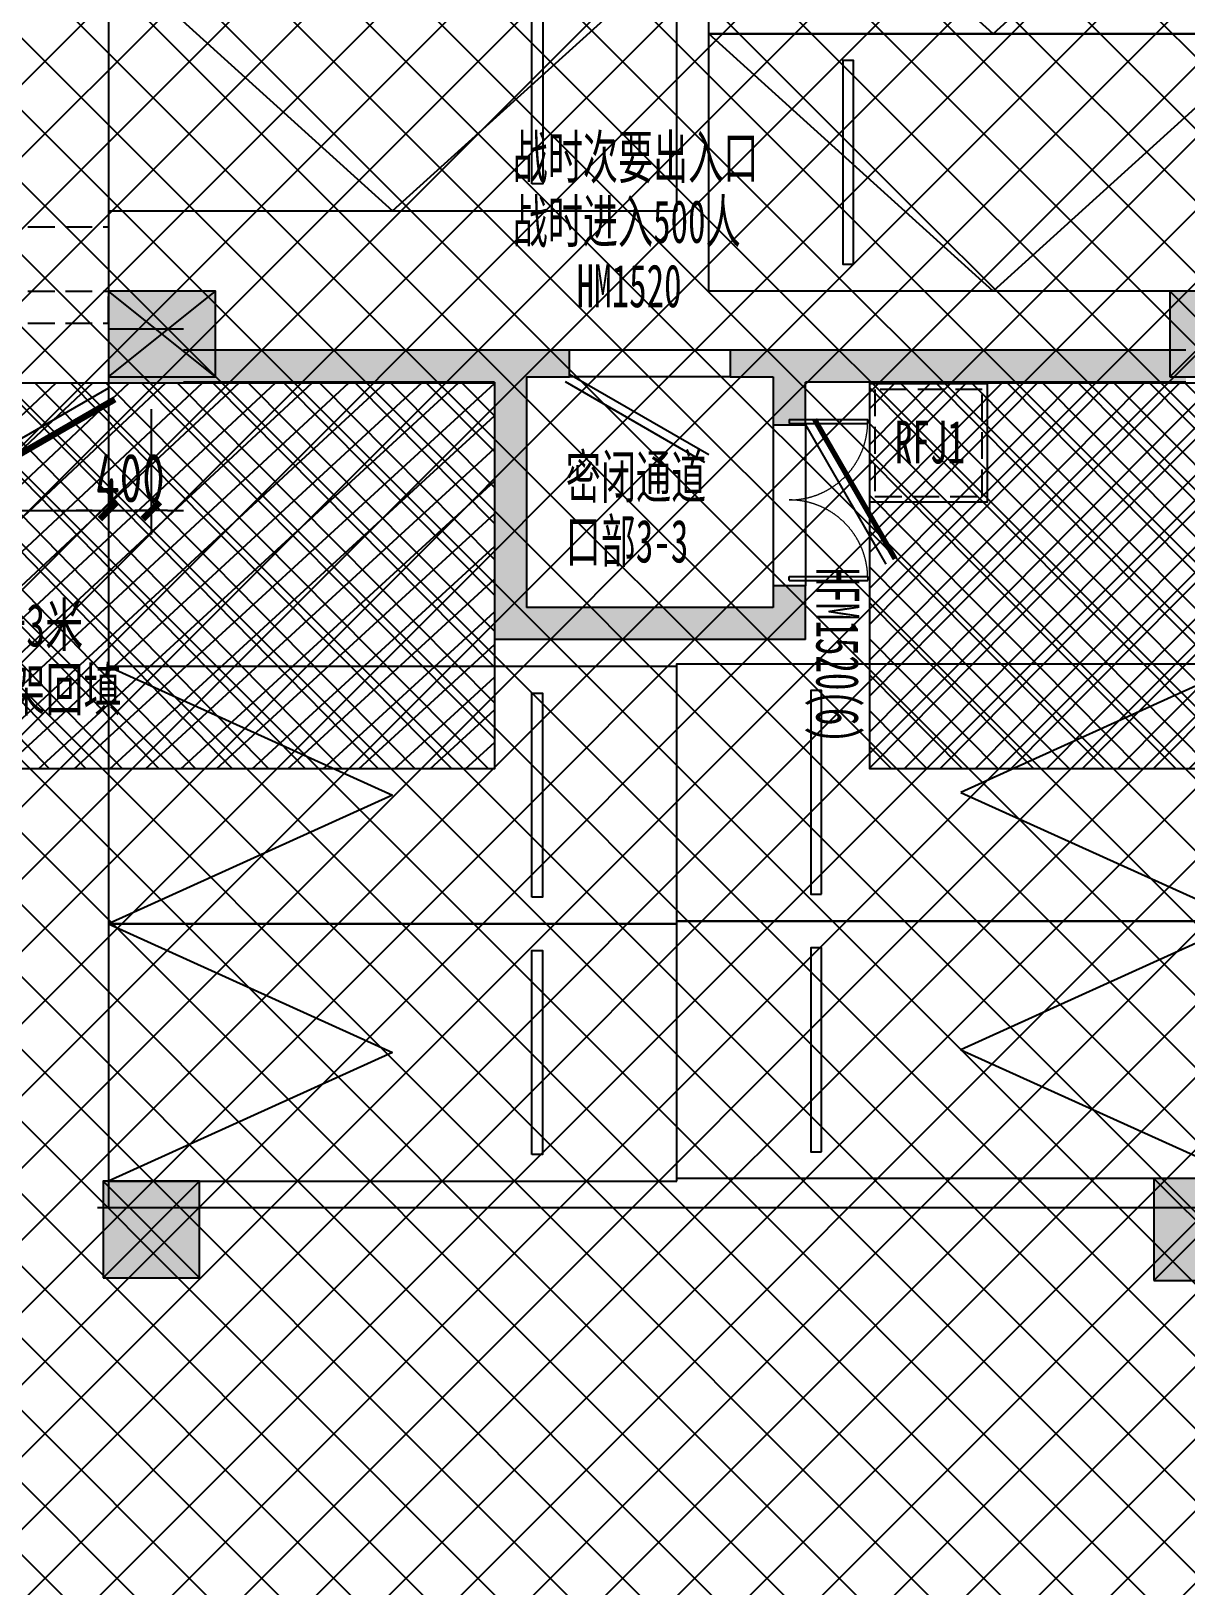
# Model space of a CAD drawing. Header units: millimetres. Extents: x 12325263 to 13848842, y -1463133 to 573208.
# Drawn here: x 12526656 to 12537426, y -1108011 to -1093512 of the extents above; entities that cross this region are included whole.
import ezdxf
from ezdxf.xclip import XClip

# ---------------------------------------------------------------- set-up
doc = ezdxf.new("R2010")
doc.units = ezdxf.units.MM
doc.header["$LTSCALE"] = 1000
doc.header["$XCLIPFRAME"] = 0
doc.linetypes.add('DASH', pattern=[0.35, 0.25, -0.1])
for name, color, linetype in [('-2F平面$0$PARTS-CAR公寓', 240, 'Continuous'), ('-2F平面$0$WALL-SHATCH', 8, 'Continuous'), ('-3F平面$0$PARTS-CAR商业', 160, 'Continuous'), ('A-WALL-PATT', 8, 'Continuous'), ('DIM-PUB-4', 3, 'Continuous'), ('DRWD-DOOR', 2, 'Continuous'), ('DRWD-WINDOW', 2, 'Continuous'), ('PUB_HATCH', 8, 'Continuous'), ('ROAD-LINE', 20, 'Continuous'), ('WALL', 5, 'Continuous'), ('人防墙', 6, 'Continuous'), ('人防平时标注', 42, 'Continuous'), ('人防门', 60, 'Continuous'), ('人防门编号', 73, 'Continuous'), ('人防集水井', 62, 'Continuous'), ('地下室柱网$0$0q-柱0', 8, 'Continuous'), ('地下室柱网$0$0q-柱填充', 8, 'Continuous')]:
    doc.layers.add(name, color=color, linetype=linetype)
doc.layers.add('人防口部编号', color=2, linetype='Continuous', lineweight=15)
doc.layers.add('人防文字', color=3, linetype='Continuous', lineweight=15)
doc.layers.add('地下室柱网$0$9', color=8, linetype='Continuous', plot=False)
doc.styles.add('YQ_DIM', font='SUPEROS.SHX', dxfattribs={"width": 0.8, "bigfont": 'HZDX.SHX'})
doc.styles.add('标注宋体', font='', dxfattribs={"width": 0.6})
doc.styles.get('标注宋体').set_extended_font_data('NSimSun')
doc.dimstyles.new('yq150', dxfattribs={"dimscale": 150, "dimtxt": 3, "dimasz": 1, "dimexe": 1.5, "dimexo": 2, "dimgap": 0.5, "dimtad": 1, "dimdec": 0, "dimdsep": 46, "dimtxsty": 'YQ_DIM', "dimblk": 'adgshgYQTICK', "dimcen": 0, "dimclrd": 256, "dimclre": 256, "dimclrt": 7, "dimadec": 1, "dimazin": 2, "dimtfac": 1, "dimtdec": 0, "dimtix": 1, "dimtmove": 2, "dimatfit": 2, "dimfxl": 1, "dimtolj": 1, "dimtzin": 0, "dimarcsym": 0})

# ---------------------------------------------------------------- blocks, each defined once
blk = doc.blocks.new('asdgafgfasdfagfagasdgagadfgsdhgdRFJ1')
at = {"layer": '人防集水井'}
blk.add_lwpolyline([(-50, -1050.00000025006), (1049.999999761581, -1049.999999987893), (1049.999999761581, 49.99999974993989), (-50, 50.00000001210719)], close=True, dxfattribs=at)
at = {"layer": '人防集水井', "linetype": 'DASH'}
blk.add_lwpolyline([(0, -1000.000000238419), (999.9999997615814, -1000), (999.9999997615814, -2.384185791015625e-07), (0, 0)], close=True, dxfattribs=at)
at = {"layer": '人防集水井', "style": '标注宋体', "width": 0.6}
blk.add_text('RFJ1', height=400, dxfattribs=at).set_placement((185.9445598525926, -691.3971052645938))
blk = doc.blocks.new('asdgafgfasdfagfagasdgagadfgsdhgd$DorLib2D$00000193')
at = {"color": 0}
blk.add_line((-0.4999999999943885, 0.09999999999833165), (0.3660254037900739, 0.5999999999983903), dxfattribs=at)
at = {"color": 0, "const_width": 0.03333333333333333}
blk.add_lwpolyline([(-0.53333333332764, 0.1577350269172744), (0.3326920704568348, 0.6577350269173916)], dxfattribs=at)
blk = doc.blocks.new('asdgafgfasdfagfagasdgagadfgsdhgd$DorLib2D$00000211')
at = {"color": 0}
for p, q in [((-0.4999999999998872, 0.04999999999998384), (-0.0669872981076951, 0.299999999999979)), ((0.5000000000001146, 0.05000000000001181), (0.06698729810792248, 0.3000000000000083))]:
    blk.add_line(p, q, dxfattribs=at)
at = {"color": 0, "const_width": 0.01}
for points in [[(-0.509999999999887, 0.06732050807566958), (-0.07698729810769844, 0.31732050807565)], [(0.5100000000001126, 0.06732050807569756), (0.07698729810792404, 0.3173205080756794)]]:
    blk.add_lwpolyline(points, dxfattribs=at)
blk = doc.blocks.new('asdgafgfasdfagfagasdgagadfgsdhgd$DorLib2D$00000182')
at = {"color": 0}
for p, q in [((-0.5266666666713373, 0.1128546881980927), (0.3393587371131073, 0.6128546881980945)), ((-0.5000000000047109, 0.06666666666294674), (0.3660254037797355, 0.5666666666629521))]:
    blk.add_line(p, q, dxfattribs=at)
blk = doc.blocks.new('asdgafgf20230228-rf2')
at = {"layer": 'PUB_HATCH'}
for points in [[(-43520.03844576312, 22695.22346408001), (-44219.97547508852, 22695.22410301018), (-44219.97593150828, 22195.22410301038), (-43520.03890218287, 22195.22346408022)], [(-40486.64211575862, 22316.67843552748), (-40519.97442824704, 22500.01148517437), (-43520.03899632705, 22500.00305264916), (-43520.03815309268, 22200.00305265034), (-40619.97605552585, 22200.01120409048)], [(-40319.97557850384, 22250.01261731878), (-39919.97313453363, 22250.01488164162), (-39919.97454972676, 22500.01488163757), (-40519.97471324617, 22500.01148517316), (-40486.64202075891, 22316.67843552788)], [(-37919.973007812, 22500.0262031914), (-38419.97454975068, 22500.02337279637), (-38419.97313455755, 22250.02337280042), (-38019.97387267755, 22250.02563710527), (-37886.64001550501, 22316.6922694575)], [(-34170.49115317719, 22381.73658857446), (-34171.29119673317, 22500.0030527487), (-37919.97182417234, 22500.0262031911), (-37886.64041005157, 22316.69226945761), (-37719.97434966515, 22200.02496807614), (-34171.2930494204, 22200.00305275441)], [(-40486.64211575862, 22316.67843552748), (-40619.97605552585, 22200.01120409048), (-40619.99895101612, 19800.03878423673), (-40319.99608905028, 20100.0370010087), (-40319.97557850384, 22250.01261731878)], [(-38019.97387267755, 22250.02563710527), (-38019.97813872411, 21802.84613238498), (-37719.97813873772, 21802.84327041581), (-37719.97434966515, 22200.02496807614), (-37886.64001550501, 22316.6922694575)], [(-37719.99724545117, 19800.02154646873), (-37719.99244858358, 20302.84327048398), (-38019.99244856997, 20302.84613245315), (-38019.99438347863, 20100.02332967336)], [(-37719.99724545117, 19800.02154646873), (-38019.99438347863, 20100.02332967336), (-40319.99608905028, 20100.0370010087), (-40619.99895101612, 19800.03878423673)]]:
    blk.add_hatch(color=256, dxfattribs=at).paths.add_polyline_path(points)
at = {"layer": '人防平时标注'}
h = blk.add_hatch(dxfattribs=at)
h.set_pattern_fill('ANSI37', color=8, scale=150, angle=-90.00006969736978)
h.set_pattern_definition([(314.9999303026302, (-712122175.0806754, -2542189500.976933), (168.3800070952938, 168.3795974445502), []), (44.99993030263023, (-712122175.0806754, -2542189500.976933), (-168.3795974445502, 168.3800070952938), [])])
h.paths.add_polyline_path([(-40620.0536038857, 22195.20955102006), (-40620.05822872929, 18595.20955118909), (-53820.04397323541, 18595.23209500453), (-53820.03934838809, 22195.22560843686)])
h = blk.add_hatch(dxfattribs=at)
h.set_pattern_fill('ANSI37', color=8, scale=150, angle=-90.00006969736978)
h.set_pattern_definition([(314.9999303026302, (-712105475.0785111, -2542189500.99668), (168.3800070952938, 168.3795974445502), []), (44.99993030263023, (-712105475.0785111, -2542189500.99668), (-168.3795974445502, 168.3800070952938), [])])
h.paths.add_polyline_path([(-23920.05143939145, 22195.18980543269), (-23920.05606423505, 18595.18980560079), (-37120.04180874489, 18595.21234941692), (-37120.03718389384, 22195.20586284902)])
at = {"layer": '人防墙'}
for p, q in [((-44219.97547508852, 22695.22410301018), (-44219.97593150828, 22195.22410301038)), ((-43520.03844576312, 22695.22346408001), (-44219.97547508852, 22695.22410301018)), ((-40519.97442824704, 22500.01148517437), (-43520.03899632705, 22500.00305264916)), ((-39919.97454972676, 22500.01488163757), (-40519.97471324617, 22500.01148517316)), ((-39919.97313453363, 22250.01488164162), (-39919.97454972676, 22500.01488163757)), ((-37919.973007812, 22500.0262031914), (-38419.97454975068, 22500.02337279637)), ((-38419.97454975068, 22500.02337279637), (-38419.97313455755, 22250.02337280042)), ((-34171.29119673317, 22500.0030527487), (-37919.97182417234, 22500.0262031911)), ((-44219.97593150828, 22195.22410301038), (-43520.03890218287, 22195.22346408022)), ((-40619.97605552585, 22200.01120409048), (-43520.03815309268, 22200.00305265034)), ((-40619.97605552585, 22200.01120409048), (-40619.99895101612, 19800.03878423673)), ((-40319.97557850384, 22250.01261731878), (-40319.99608905028, 20100.0370010087)), ((-40319.97557850384, 22250.01261731878), (-39919.97313453363, 22250.01488164162)), ((-38419.97313455755, 22250.02337280042), (-38019.97387267755, 22250.02563710527)), ((-38019.97387267755, 22250.02563710527), (-38019.97813872411, 21802.84613238498)), ((-37719.97813873772, 21802.84327041581), (-37719.97434966515, 22200.02496807614)), ((-34171.2930494204, 22200.00305275441), (-37719.97434966515, 22200.02496807614)), ((-38019.97813872411, 21802.84613238498), (-37719.97813873772, 21802.84327041581)), ((-38019.99244856997, 20302.84613245315), (-38019.99438347863, 20100.02332967336)), ((-37719.99244858358, 20302.84327048398), (-38019.99244856997, 20302.84613245315)), ((-37719.99724545117, 19800.02154646873), (-37719.99244858358, 20302.84327048398)), ((-38019.99438347863, 20100.02332967336), (-40319.99608905028, 20100.0370010087)), ((-37719.99724545117, 19800.02154646873), (-40619.99895101612, 19800.03878423673))]:
    blk.add_line(p, q, dxfattribs=at)
at = {"layer": '人防平时标注', "elevation": 2.982798457690922e-07}
for points in [[(-40620.0536038857, 22195.20955102006), (-40620.05822872929, 18595.20955118909), (-53820.04397323541, 18595.23209500453), (-53820.03934838809, 22195.22560843686)], [(-23920.05143939145, 22195.18980543269), (-23920.05606423505, 18595.18980560079), (-37120.04180874489, 18595.21234941692), (-37120.03718389384, 22195.20586284902)]]:
    blk.add_lwpolyline(points, close=True, dxfattribs=at)
at = {"layer": '人防门'}
for p, q in [((-38419.97454975074, 22500.0233727964, -0.0024579011376011), (-39919.9745497267, 22500.01488163761, -0.0024579011376011)), ((-38419.9731345576, 22250.02337280041, -0.0024579011376011), (-39919.97313453356, 22250.01488164161, -0.0024579011376011)), ((-38019.9781387241, 21802.84613238494, 6.157800573167071e-07), (-38019.99244856997, 20302.8461324532, 6.157800573167071e-07)), ((-37719.97813873775, 21802.84327041577, 6.157800573167071e-07), (-37719.99244858362, 20302.84327048403, 6.157800573167071e-07))]:
    blk.add_line(p, q, dxfattribs=at)
at = {"layer": '人防门', "ltscale": 1000}
for name, p, xscale, yscale, zscale, rotation in [('asdgafgfasdfagfagasdgagadfgsdhgd$DorLib2D$00000182', (-39169.97384214215, 22375.01912721901), -1500, 1500, 250, 180.0003243383749), ('asdgafgfasdfagfagasdgagadfgsdhgd$DorLib2D$00000211', (-47219.97570329719, 22445.22684152881), 6000, -6000, 500, 359.9999476981488), ('asdgafgfasdfagfagasdgagadfgsdhgd$DorLib2D$00000193', (-37869.98529365386, 21052.84470143449), 1500, 1500, 300, 269.999453404151)]:
    blk.add_blockref(name, p, dxfattribs=dict(at, xscale=xscale, yscale=yscale, zscale=zscale, rotation=rotation))
at = {"layer": '人防集水井', "extrusion": (0.01632780743009633, -0.05168284354587326, 0.9985300628361364), "rotation": 342.4912840427771}
blk.add_blockref('asdgafgfasdfagfagasdgagadfgsdhgdRFJ1', (-28681.1394136893, 32222.35044891962, -1799.666974018234), dxfattribs=at)
at = {"layer": '人防口部编号', "style": '标注宋体', "width": 0.6}
blk.add_text('口部3-3', height=400.0000000000007, rotation=359.999920105463, dxfattribs=at).set_placement((-39955.77245862968, 20519.37473896705, 2.982798457690922e-07))
at = {"layer": '人防平时标注', "style": '标注宋体', "width": 0.65}
for s, p in [('该区域结构降板100，净高不小于3米', (-50127.13345807232, 19736.18809114001, 2.982798457690922e-07)), ('待人防门安装并打开后用预制钢架回填', (-50127.13418785296, 19136.188091469, 2.982798457690922e-07))]:
    blk.add_text(s, height=399.9999999999997, rotation=359.9999299505404, dxfattribs=at).set_placement(p)
at = {"layer": '人防文字', "style": '标注宋体', "width": 0.6}
for s, p in [('战时次要出入口', (-40449.88530609943, 24100.02532430924, 2.982798457690922e-07)), ('战时进入500人', (-40449.88613670878, 23500.02532394417, 2.982798457690922e-07)), ('密闭通道', (-39954.43829505704, 21119.37473703828, 2.982798457690922e-07))]:
    blk.add_text(s, height=400, rotation=359.999920105463, dxfattribs=at).set_placement(p)
at = {"layer": '人防门编号', "style": '标注宋体', "width": 0.6}
for s, rotation, p in [('HM1520', 359.999999813237, (-39853.66006614454, 22900.02220559819, 2.982798457690922e-07)), ('HFM1520(6)', 269.9999997865566, (-37618.17941338755, 20469.62762717926, 2.982798457690922e-07))]:
    blk.add_text(s, height=399.9999999999999, rotation=rotation, dxfattribs=at).set_placement(p)
blk = doc.blocks.new('adgshg13--2F平面$0$A$C7F010FC0')
at = {"layer": '-2F平面$0$WALL-SHATCH'}
h = blk.add_hatch(color=256, dxfattribs=at)
h.dxf.hatch_style = 1
h.paths.add_polyline_path([(-60384.17120504379, -16880.89509773254), (-763.1647881269455, 197.4793643951416), (12587.61850607395, -13153.30393266678), (12587.61850607395, -157996.0197629929), (-162964.8506313562, -188820.4315237999), (-171262.3814957142, -180522.900662899), (-171262.3814957142, -31310.89849328995), (-150707.1909123659, -10755.70791006088), (-131860.0775495768, -7980.895098209381), (-99162.38149428368, -7980.895098209381), (-99162.38149428368, -4980.895097732544), (-76620.42811572552, -4980.895097732544), (-70107.65229141712, -16880.89509773254)], flags=16)
h.paths.add_polyline_path([(-60091.22944009304, -16380.89510011673), (-646.8769880533218, 646.876989364624), (12987.61850607395, -12987.61850786209), (12987.61850607395, -158331.9049158096), (-163100.5840539932, -189250.3835258484), (-171662.3814958334, -180688.5860877037), (-171662.3814958334, -31145.21306848526), (-150777.8961598873, -10260.7277340889), (-131896.6870943308, -7480.895098209381), (-99562.38149428368, -7480.895098209381), (-99562.38149428368, -4580.895097732544), (-76365.55243730545, -4580.895097732544), (-69907.50581622124, -16380.89510774612)])
blk = doc.blocks.new('adgshgbj--2F平面$0$报建车道-2')
at = {"layer": 'ROAD-LINE'}
for p, q in [((87330.20929789543, -99955.31986618042), (91811.91671061516, -125480.3933076859)), ((102350.8398542404, -123629.914560318), (91710.73758482933, -125498.1588191986))]:
    blk.add_line(p, q, dxfattribs=at)
blk = doc.blocks.new('adgshg13-$DorLib2D$00000002')
for p, q in [((-0.5, -5.684341886080802e-17), (-0.5000000000000007, 0.4875)), ((-0.4750000000000007, 0.4875), (-0.5000000000000007, 0.4875)), ((-0.475, -2.842170943040401e-17), (-0.4750000000000007, 0.4875)), ((0.475, -2.842170943040401e-17), (0.4750000000000007, 0.4875)), ((0.4750000000000007, 0.4875), (0.5000000000000007, 0.4875)), ((0.5, -5.684341886080802e-17), (0.5000000000000007, 0.4875)), ((-0.5, -5.684341886080802e-17), (-0.475, -2.842170943040401e-17)), ((0.5, -5.684341886080802e-17), (0.475, -2.842170943040401e-17))]:
    blk.add_line(p, q)
at = {"lineweight": 13}
for centre, start, end in [((-0.4875, -4.263256414560601e-17), 0, 88.53071641864632), ((0.4875, -4.263256414560601e-17), 91.4692835813537, 180)]:
    blk.add_arc(centre, 0.4875, start, end, dxfattribs=at)
blk = doc.blocks.new('adgshgYQTICK')
blk.add_line((-1, 1.110223024625157e-16), (1, 1.110223024625157e-16))
at = {"const_width": 0.4}
blk.add_lwpolyline([(0.5303300858899105, 0.5303300858899106), (-0.5303300858899106, -0.5303300858899105)], dxfattribs=at)
blk = doc.blocks.new('*D1159')
at = {"layer": 'Defpoints', "color": 0, "transparency": 16777216}
for p in [(480711.1828963645, 83124.26667976195), (480317.189165473, 83055.08738660674), (480926.6182050659, 81897.30761195815)]:
    blk.add_point(p, dxfattribs=at)
at = {"layer": 'DIM-PUB-4', "lineweight": -2, "transparency": 16777216}
for p, q in [((480763.0646369043, 82828.78692580483), (480965.5295104707, 81675.69779649032)), ((480369.0709060128, 82759.60763264963), (480571.5357795793, 81606.51850333512)), ((481074.3580820445, 81923.24848222807), (481222.097959023, 81949.18935249797)), ((480384.8845971958, 81802.18744853303), (480237.1447202173, 81776.24657826313)), ((480532.6244741744, 81828.12831880295), (480926.6182050659, 81897.30761195815))]:
    blk.add_line(p, q, dxfattribs=at)
at = {"layer": 'DIM-PUB-4', "lineweight": -2, "transparency": 16777216, "xscale": 150, "yscale": 150, "zscale": 150}
for p, rotation in [((480532.6244741744, 81828.12831880295), 9.958750761562207), ((480926.6182050659, 81897.30761195815), 189.9587507615622)]:
    blk.add_blockref('adgshgYQTICK', p, dxfattribs=dict(at, rotation=rotation))
at = {"layer": 'DIM-PUB-4', "color": 7, "transparency": 16777216, "insert": (480677.7395990733, 82158.19771933627), "char_height": 450, "attachment_point": 5, "rotation": 9.958750761562174, "style": 'YQ_DIM'}
blk.add_mtext('\\A1;400', dxfattribs=at)
blk = doc.blocks.new('*D1160')
at = {"layer": 'Defpoints', "color": 0, "transparency": 16777216}
for p in [(480317.189165473, 83055.08738660674), (474407.6009032726, 82017.45377540239), (480532.6244733798, 81828.12832020548)]:
    blk.add_point(p, dxfattribs=at)
at = {"layer": 'DIM-PUB-4', "lineweight": -2, "transparency": 16777216}
for p, q in [((480369.0709058847, 82759.60763262713), (480571.5357786886, 81606.51850472078)), ((474770.7760881693, 80816.435579207), (480384.88459639, 81802.1874499996)), ((474459.4826436843, 81721.97402142278), (474661.9475164883, 80568.88489351644))]:
    blk.add_line(p, q, dxfattribs=at)
at = {"layer": 'DIM-PUB-4', "lineweight": -2, "transparency": 16777216, "xscale": 150, "yscale": 150, "zscale": 150}
for p, rotation in [((480532.6244733798, 81828.12832020548), 9.958750736723303), ((474623.0362111795, 80790.49470900114), 189.9587507367233)]:
    blk.add_blockref('adgshgYQTICK', p, dxfattribs=dict(at, rotation=rotation))
at = {"layer": 'DIM-PUB-4', "color": 7, "transparency": 16777216, "insert": (477525.9486018848, 81604.79126858267), "char_height": 450, "attachment_point": 5, "rotation": 9.958750736723305, "style": 'YQ_DIM'}
blk.add_mtext('\\A1;6000', dxfattribs=at)
blk = doc.blocks.new('adgshg2qbj-gycw-bj-13-CAR-4')
for p, q in [((-4.76837158203125e-07, -2649.999999284744), (-1200, -5299.999999523163)), ((1199.999999523163, -5299.999998569489), (-4.76837158203125e-07, -2649.999999284744)), ((-4.76837158203125e-07, -2649.999999284744), (-4.76837158203125e-07, -2649.999999284744))]:
    blk.add_line(p, q)
blk.add_lwpolyline([(-1200.000001430511, 4.76837158203125e-07), (1199.999999046326, 9.5367431640625e-07), (1199.999999523163, -5299.999998569489), (-1200, -5299.999999523163)], close=True)
at = {"extrusion": (-0.0004477907749365557, -3.397184877157455e-15, 0.999999899741706), "elevation": -0.5373489295600824}
blk.add_lwpolyline([(-949.9909201897867, -1350.001923561097), (950.0033637310197, -1349.998077392579), (950.003161552085, -1249.998078584671), (-949.9911223687217, -1250.001923561097)], close=True, dxfattribs=at)
blk = doc.blocks.new('adgshg2qbj-syc-bj-13-CAR-4')
blk.add_lwpolyline([(-1200.000001430511, 4.76837158203125e-07), (1199.999999046326, 9.5367431640625e-07), (1200.000000476837, -5299.999998569489), (-1199.999999523163, -5299.999999523163)], close=True)
blk.add_lwpolyline([(1200.000000476837, -5299.999998569489), (-1200.000000476837, -2649.999999761581), (1199.999999046326, 9.5367431640625e-07)])
at = {"extrusion": (-0.0004477907749365557, -3.397171324630299e-15, 0.999999899741706), "elevation": -0.5373489292629743}
blk.add_lwpolyline([(-949.9909201897867, -1350.001923799515), (950.0033632541827, -1349.998077392579), (950.0031610752479, -1249.998078346253), (-949.9911223687217, -1250.001923799515)], close=True, dxfattribs=at)
blk = doc.blocks.new('*U423')
at = {"layer": '地下室柱网$0$0q-柱0'}
blk.add_lwpolyline([(-400.0000002384186, -500.0000004768372), (399.9999998807907, -500), (400, 499.9999995231628), (-400, 499.9999990463257)], close=True, dxfattribs=at)
at = {"layer": '地下室柱网$0$0q-柱填充'}
blk.add_solid([(-400, 499.9999990463257), (400, 499.9999995231628), (-400.0000002384186, -500.0000004768372), (399.9999998807907, -500)], dxfattribs=at)
at = {"layer": '地下室柱网$0$9'}
for p, q in [((-400.0000002384186, 499.9999990463257), (399.9999997615814, -500)), ((-400, -500), (400, 500))]:
    blk.add_line(p, q, dxfattribs=at)
blk = doc.blocks.new('*U495')
at = {"layer": '地下室柱网$0$0q-柱0'}
blk.add_lwpolyline([(-400.0000002384186, -400.0000004768372), (399.9999998807907, -400), (400, 399.9999995231628), (-400, 399.9999990463257)], close=True, dxfattribs=at)
at = {"layer": '地下室柱网$0$0q-柱填充'}
blk.add_solid([(-400, 399.9999990463257), (400, 399.9999995231628), (-400.0000002384186, -400.0000004768372), (399.9999998807907, -400)], dxfattribs=at)
at = {"layer": '地下室柱网$0$9'}
for p, q in [((-400.0000002384186, 399.9999990463257), (399.9999997615814, -400)), ((-400, -400), (400, 400))]:
    blk.add_line(p, q, dxfattribs=at)
blk = doc.blocks.new('*U503')
at = {"layer": '地下室柱网$0$0q-柱0'}
blk.add_lwpolyline([(-450, -450), (450.0000001192093, -449.9999995231628), (450.0000002384186, 450), (-449.9999997615814, 449.9999995231628)], close=True, dxfattribs=at)
at = {"layer": '地下室柱网$0$0q-柱填充'}
blk.add_solid([(-449.9999997615814, 449.9999995231628), (450.0000002384186, 450), (-450, -450), (450.0000001192093, -449.9999995231628)], dxfattribs=at)
at = {"layer": '地下室柱网$0$9'}
for p, q in [((-450, 449.9999995231628), (450, -449.9999995231628)), ((-449.9999997615814, -449.9999995231628), (450.0000002384186, 450.0000004768372))]:
    blk.add_line(p, q, dxfattribs=at)
blk = doc.blocks.new('*U426')
at = {"layer": '地下室柱网$0$0q-柱0'}
blk.add_lwpolyline([(-450, -450), (500.0000001192093, -449.9999995231628), (500.0000002384186, 500), (-449.9999997615814, 499.9999995231628)], close=True, dxfattribs=at)
at = {"layer": '地下室柱网$0$0q-柱填充'}
blk.add_solid([(-449.9999997615814, 499.9999995231628), (500.0000002384186, 500), (-450, -450), (500.0000001192093, -449.9999995231628)], dxfattribs=at)
at = {"layer": '地下室柱网$0$9'}
for p, q in [((-450, 499.9999995231628), (500, -449.9999995231628)), ((-449.9999997615814, -449.9999995231628), (500.0000002384186, 500.0000004768372))]:
    blk.add_line(p, q, dxfattribs=at)
blk = doc.blocks.new('A$C2A3E77E8')
at = {"layer": 'DRWD-WINDOW', "color": 1, "linetype": 'DASH'}
for p, q in [((474165.4861898422, 83396.35895728716), (480075.0812609214, 84433.99376344355)), ((480075.0812605619, 84433.99376296648), (480178.8447457273, 83843.03423499456))]:
    blk.add_line(p, q, dxfattribs=at)
at = {"layer": 'DRWD-WINDOW', "color": 2, "linetype": 'DASH'}
for p, q in [((474269.2496671472, 82805.39942693221), (480178.8447450399, 83843.03423499479)), ((480230.7264854908, 83547.55448102858), (480178.8447450399, 83843.03423499479)), ((474321.1314075906, 82509.91967296018), (480230.7264854908, 83547.55448102858))]:
    blk.add_line(p, q, dxfattribs=at)
at = {"layer": '-2F平面$0$PARTS-CAR公寓', "rotation": 99.95851910077668}
for p in [(486207.4578602333, 80155.06274413597), (486622.5022257585, 77791.22303438047)]:
    blk.add_blockref('adgshg2qbj-gycw-bj-13-CAR-4', p, dxfattribs=at)
at = {"layer": '-2F平面$0$PARTS-CAR公寓', "xscale": -1, "rotation": 279.9590294851278}
for p in [(486211.7855262756, 80130.44108295185), (486626.8298921566, 77766.60137319285)]:
    blk.add_blockref('adgshg2qbj-gycw-bj-13-CAR-4', p, dxfattribs=at)
at = {"layer": '-3F平面$0$PARTS-CAR商业', "rotation": 99.95851910077668}
for p in [(485071.98422575, 88357.278922081), (485487.1332098264, 85993.45723199262)]:
    blk.add_blockref('adgshg2qbj-syc-bj-13-CAR-4', p, dxfattribs=at)
at = {"layer": '-3F平面$0$PARTS-CAR商业', "xscale": -1.000000000000002, "rotation": 279.9590294404819}
blk.add_blockref('adgshg2qbj-syc-bj-13-CAR-4', (485061.8044787403, 86680.30871295626), dxfattribs=at)
blk.add_blockref('adgshgbj--2F平面$0$报建车道-2', (389845.527166605, 200902.2298016546))
for name, p, rotation in [('*U495', (490392.8175780214, 85230.41224251431), 9.958774256191964), ('*U423', (480740.272908194, 83536.74314010935), 99.95877426582331), ('*U426', (491742.6929726619, 76964.30908161448), 9.958774256191964), ('*U503', (482086.0315498766, 75294.12491037161), 9.958774256191964)]:
    blk.add_blockref(name, p, dxfattribs=dict(rotation=rotation))
at = {"layer": 'DRWD-DOOR', "color": 2, "xscale": 1500.000000000001, "yscale": 1500.000000000001, "zscale": -2000, "rotation": 279.9587807842408}
blk.add_blockref('adgshg13-$DorLib2D$00000002', (486769.9482091665, 83023.37940740585), dxfattribs=at)
at = {"layer": 'WALL', "color": 1}
blk.add_blockref('adgshg13--2F平面$0$A$C7F010FC0', (561507.9086489398, 205483.1249103504), dxfattribs=at)
at = {"layer": 'DIM-PUB-4'}
for base, p1, p2, angle, picture, middle in [((480926.6182050659, 81897.30761195815), (480317.189165473, 83055.08738660673), (480711.1828963645, 83124.26667976193), 9.958750761562179, '*D1159', (480677.7395990733, 82158.19771933627)), ((480532.6244733798, 81828.12832020548), (474407.6009032726, 82017.45377540239), (480317.189165473, 83055.08738660673), 9.958750736723305, '*D1160', (477525.9486018848, 81604.79126858267))]:
    dim = blk.add_linear_dim(base=base, p1=p1, p2=p2, angle=angle, dimstyle='yq150', dxfattribs=at)
    dim.commit()
    dim.dimension.update_dxf_attribs({"geometry": picture, "text_midpoint": middle, "dimtype": 129})

msp = doc.modelspace()

# ---------------------------------------------------------------- hatches: boundary and pattern name
at = {"layer": 'A-WALL-PATT'}
h = msp.add_hatch(dxfattribs=at)
h.set_pattern_fill('ANSI37', color=252, scale=300)
h.set_pattern_definition([(45, (0, 0), (-336.7596045400932, 336.7596045400933), []), (135, (0, 0), (-336.7596045400933, -336.7596045400932), [])])
h.paths.add_polyline_path([(12564696.84673016, -1148386.760650529), (12504241.55586866, -1148386.968996782), (12504241.55586866, -1033957.969702356), (12634041.27854793, -1033957.969702356), (12627844.53130445, -1069250.279870427), (12616665.54488251, -1067287.434339341), (12616902.49451036, -1065937.936057199), (12610631.10040273, -1064836.7827446), (12604673.64264127, -1064836.7827446), (12597896.80488523, -1064836.782266856), (12597896.80488426, -1060786.778310653), (12593492.0969061, -1060786.779739949), (12590496.81316485, -1060786.7791325), (12590496.75995657, -1069586.902750316), (12575796.82544017, -1069586.902779896), (12575796.82728799, -1059986.782731453), (12574896.79212976, -1059986.784659035), (12574896.7927323, -1057336.806514318), (12570296.8081023, -1057336.78805977), (12570296.8276589, -1055286.778438327), (12568296.7954613, -1055286.759358187), (12568296.79450705, -1060086.825720973), (12564596.6223795, -1060086.830699342), (12564596.63502669, -1069486.848643745), (12564696.8625489, -1069486.849599886), (12564696.82107959, -1097986.785750772), (12567296.82108216, -1097986.785750587), (12567296.82107539, -1105536.785749925), (12565696.82107592, -1105536.785749926), (12565696.82107532, -1113036.785662542), (12564696.81070992, -1113036.785575442)])

# ---------------------------------------------------------------- block references
ref = msp.add_blockref('A$C2A3E77E8', (12039933.30876733, -1095474.795956885), dxfattribs=dict(rotation=350.0412492537527))
XClip(ref).set_block_clipping_path([(574517.632849127, 127502.23674306343), (563167.6328490991, 127502.22288467549), (563167.6311767455, 128872.36548285093), (556800.2987149898, 128872.35771109001), (544257.8770271596, 126670.09965810878), (543557.4714692105, 130659.08047959034), (536268.9804626536, 129379.33173123898), (537790.8662453052, 120711.80386261316), (523312.3703787625, 118169.60067071859), (521652.13574292883, 127625.07135696709), (520765.66181714274, 127469.4202569119), (520307.37785156816, 130079.46789511177), (515776.70023758896, 129283.96870927291), (515422.1926091146, 131303.0932199814), (513452.29580140486, 130957.20977362967), (514282.4182554409, 126229.48786514811), (510637.99198265746, 125589.57711327495), (512263.53463128395, 116331.17830774235), (512362.3527807724, 116348.529120174), (517291.10722481646, 88278.01458144141), (519851.8954271879, 88727.62346412987), (522454.62488821335, 73904.41483621066), (519893.7906026859, 73454.76868356578), (526007.3042119928, 38637.45273981895), (480033.70290305093, 30565.02585530118), (466439.1866319198, 28317.0522398334), (446673.6220214516, 140886.98885564134), (578014.3726615645, 163948.422490485), (584117.7942495663, 129187.8787387202)])
at = {"layer": '人防墙'}
ref = msp.add_blockref('asdgafgf20230228-rf2', (12571596.84652082, -1118986.684928056), dxfattribs=at)
XClip(ref).set_block_clipping_path([(-67355.29065233096, -38121.284774299944), (65994.70934768021, 85028.71522570006)])

doc.saveas('drawing.dxf')
